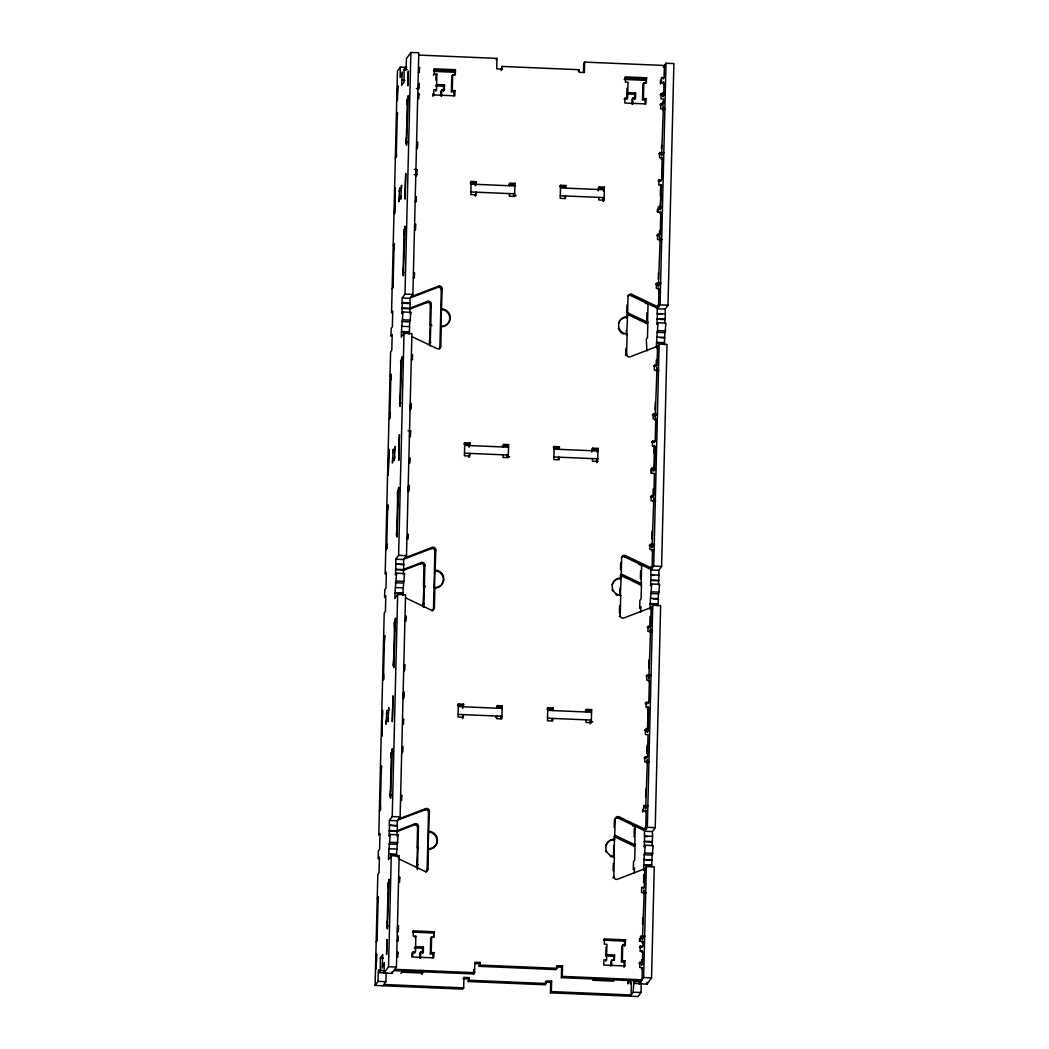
<?xml version="1.0" encoding="UTF-8"?>
<svg xmlns="http://www.w3.org/2000/svg" width="1049" height="1049" viewBox="0 0 1049 1049"><rect width="100%" height="100%" fill="white"/><g stroke="black" fill="none" stroke-linecap="round" stroke-linejoin="round"><path stroke-width="1.5" d="M642.29 951.928L642.198 950.473L641.87 951.981M376.552 954.21L376.08 969.04L376.63 954.302M381.875 736.07L382.544 710.396L381.797 736.11M388.248 474.869L388.93 449.169L388.182 474.882M394.608 213.668L395.316 187.941L394.568 213.655M397.217 98.803L397.335 100.455L397.781 85.625L397.217 98.803L397.663 98.173M387.029 939.642L386.583 954.485L387.107 939.734M392.339 721.542L393.021 695.841L392.274 721.542M398.725 460.301L399.407 434.614L398.659 460.314M404.927 197.435L405.045 199.087L405.74 173.387L404.927 197.435L405.386 196.806M407.694 84.235L407.812 85.887L408.336 71.109L407.694 84.235L408.153 83.605M647.338 727.954L647.43 732.346L648.085 706.62L647.771 710.278M653.711 466.726L653.829 471.093L654.471 445.392L654.052 453.129M641.241 983.372L641.018 992.511L638.107 996.55L550.437 992.839L551.341 991.593L551.604 981.143L546.332 980.92L545.375 984.788L468.221 981.523L469.191 977.655L463.933 977.432L463.684 987.883L462.779 989.128L375.109 985.431L377.824 874.407L379.03 872.729L379.41 857.059L378.204 858.725L378.401 850.896L379.607 849.218L379.987 833.549L378.781 835.214L384.209 613.18L385.416 611.501L385.796 595.832L384.59 597.497L384.786 589.669L385.993 587.991L386.373 572.321L385.167 573.987L390.595 351.939L391.802 350.274L392.051 339.824L392.182 334.605L390.975 336.27L391.172 328.429L392.365 326.763L392.759 311.094L391.552 312.759L397.453 71.122L400.364 67.084L406.671 67.346M377.076 940.638L378.138 897.092M380.276 810.025L381.338 766.478M383.462 679.398L384.524 635.864M386.648 548.784L387.724 505.251M389.848 418.171L390.91 374.637M393.034 287.557L394.096 244.024M396.234 156.944L397.296 113.41M375.109 985.431L378.02 981.379L378.269 970.941L378.873 970.102L382.033 970.233M400.364 67.084L400.115 77.534L402.278 71.988L401.662 85.467L404.062 82.124L404.088 69.483L405.583 67.398L405.53 70.008L406.12 69.168L406.383 58.718L410.893 52.45L418.787 52.778L412.873 294.415L410.067 298.322L409.949 303.541L402.055 303.213L402.187 297.995L404.993 294.087L410.893 52.45M386.701 972.882L378.807 972.711L378.873 970.102M396.43 856.377L396.902 849.1L389.009 848.759L388.458 859.629L391.264 855.735L399.158 856.063L396.443 967.086L391.933 973.354L384.039 973.026L384.288 962.576L382.124 968.109L382.741 954.629L380.341 957.973L380.315 970.627L378.807 972.711M386.661 720.794L386.006 724.243L386.924 710.343L386.858 712.953M393.047 459.567L392.392 463.015L393.309 449.116L393.244 451.726M399.433 198.34L398.764 201.788L399.695 187.889L399.63 190.498M387.973 718.985L387.907 721.594L388.825 707.695L388.156 711.143M394.358 457.757L394.293 460.367L395.211 446.468L394.542 449.916M400.744 196.53L400.679 199.14L401.597 185.24L400.928 188.689M396.902 849.1L398.122 834.781L390.228 834.453L389.009 848.759M396.942 835.476L397.479 825.589L389.585 825.248L389.035 836.119L390.228 834.453M389.284 825.668L389.415 820.449L392.221 816.542L397.65 594.495L405.543 594.835L400.115 816.883L397.296 820.777L397.178 826.009L389.585 825.248M402.803 595.465L403.288 587.873L395.394 587.532L394.844 598.402L397.65 594.495M403.288 587.873L404.508 573.554L396.614 573.213L395.394 587.532M403.327 574.249L403.865 564.362L395.971 564.021L395.407 574.891L396.614 573.213M395.67 564.441L395.801 559.222L398.607 555.314L404.035 333.267L411.916 333.608L406.501 555.655L403.681 559.55L403.563 564.782L395.971 564.021M409.189 334.238L409.674 326.645L401.78 326.305L401.229 337.175L404.035 333.267M409.372 326.737L410.893 312.327L403 311.986L401.78 326.305M409.713 313.022L410.238 303.135L402.357 302.794L401.793 313.664L403 311.986M383.003 985.758L385.914 981.72L386.124 972.895M387.107 926.7L388.169 883.153M390.294 796.086L391.369 752.539M393.493 665.472L394.555 621.926M396.679 534.859L397.741 491.312M399.879 404.245L400.941 360.699M403.065 273.619L404.127 230.085M406.265 143.005L407.327 99.471M387.409 926.28L387.343 928.889L389.14 879.298L388.471 882.747M390.595 795.666L390.53 798.276L392.326 748.671L391.657 752.12M393.795 665.053L393.729 667.662L395.525 618.058L394.857 621.506M396.981 534.439L396.915 537.049L398.712 487.444L398.043 490.893M400.18 403.826L400.115 406.435L401.911 356.83L401.243 360.279M403.367 273.212L403.301 275.821L405.098 226.217L404.429 229.665M406.566 142.598L406.501 145.208L408.284 95.603L407.628 99.052M384.039 973.026L388.55 966.745L391.264 855.735M391.933 973.354L391.959 971.885M396.889 957.186L397.886 952.007L397.768 957.239M397.283 941.071L398.279 935.905L398.161 941.123M398.725 882.301L399.721 877.121L399.59 882.353M400.718 800.439L401.715 795.273L401.597 800.492M402.58 724.256L403.577 719.076L403.459 724.308M405.111 621.074L406.107 615.894L405.976 621.126M407.104 539.212L408.1 534.046L407.982 539.265M408.966 463.029L409.962 457.849L409.844 463.081M411.496 359.846L412.493 354.667L412.362 359.886M413.49 277.985L414.486 272.819L414.368 278.037M415.352 201.801L416.348 196.622L416.23 201.854M417.869 98.606L418.879 93.44L418.748 98.658M418.118 88.601L419.115 83.422L418.997 88.654L416.361 88.536M418.512 72.486L419.508 67.32L419.39 72.538M410.631 430.864L410.5 436.082L409.595 437.341L409.726 432.109L410.631 430.864L407.995 430.746M417.017 169.636L416.112 170.882L415.981 176.114L416.886 174.855L417.017 169.636L414.381 169.518M411.811 956.937L411.916 953.03L414.539 953.135L415.443 951.876L415.824 936.206L413.201 936.101L413.319 930.869L434.365 931.761L434.234 936.98L431.611 936.875L430.706 938.134L430.326 953.803L432.949 953.908L433.853 952.662L431.218 952.544L430.326 953.803M432.922 93.584L432.857 96.193L433.762 94.935L433.88 89.716L436.515 89.821L436.895 74.151L434.26 74.046L433.368 75.292M434.26 74.046L434.391 68.814L455.436 69.706L455.305 74.925L452.67 74.82L451.778 76.079L451.385 91.748L454.02 91.853L454.925 90.607L452.289 90.489L451.385 91.748M416.597 867.667L417.541 847.107A8.825 8.654 35.7 0 1 418.184 847.159M417.725 847.789A8.825 8.654 35.7 0 0 417.082 847.736L417.581 827.622L418.485 826.363A2.649 2.596 35.7 0 0 414.866 823.819L396.102 831.018M422.983 606.44L423.927 585.88A8.825 8.654 35.7 0 1 425.199 586.024M425.369 586.797A8.825 8.654 35.7 0 0 423.468 586.509L423.966 566.394L424.871 565.136A2.649 2.596 35.7 0 0 421.252 562.592L404.193 569.135M429.369 345.213L430.313 324.652A8.825 8.654 35.7 0 1 431.585 324.797M431.755 325.57A8.825 8.654 35.7 0 0 429.854 325.282L430.352 305.167L431.257 303.908A2.649 2.596 35.7 0 0 427.638 301.365L410.579 307.908M435.873 80.104L435.991 75.41L436.895 74.151M417.423 869.595L418.485 826.363M423.835 607.174L424.871 565.136M430.221 345.934L431.257 303.908M419.652 958.025L419.77 953.318L420.675 952.059L423.311 952.177L423.429 946.959L415.338 946.604M440.724 95.97L440.842 91.263L441.747 90.017L444.37 90.122L444.501 84.903L436.41 84.549M420.518 958.34L420.675 952.059M441.59 96.285L441.747 90.017M421.986 970.417L421.895 974.324L422.865 970.469M423.429 946.959L422.537 948.204L422.406 953.436L423.311 952.177M443.465 91.381L443.596 86.149L444.501 84.903M425.724 872.283A2.649 2.596 35.7 0 0 427.1 870.067L428.517 812.437L429.408 811.179A2.649 2.596 35.7 0 0 425.802 808.622L398.607 818.967M433.224 609.928A2.649 2.596 35.7 0 0 433.486 608.84L434.889 551.197L435.794 549.951A2.649 2.596 35.7 0 0 432.175 547.394L404.888 557.884M439.531 348.845A2.649 2.596 35.7 0 0 439.872 347.612L441.275 289.97L442.18 288.724A2.649 2.596 35.7 0 0 438.561 286.167L411.274 296.644M428.477 831.923A8.825 8.654 35.7 0 1 437.027 840.996A8.825 8.654 35.7 0 1 428.044 849.336L429.408 811.179M434.85 570.682A8.825 8.654 35.7 0 1 443.412 579.769A8.825 8.654 35.7 0 1 434.43 588.109L435.794 549.951M441.236 309.455A8.825 8.654 35.7 0 1 449.798 318.542A8.825 8.654 35.7 0 1 440.816 326.868L442.18 288.724M427.1 870.067L428.005 868.821L428.49 848.707A8.825 8.654 35.7 0 0 437.472 840.367A8.825 8.654 35.7 0 0 428.923 831.293M433.486 608.84L434.391 607.594L434.876 587.479A8.825 8.654 35.7 0 0 443.858 579.14A8.825 8.654 35.7 0 0 435.309 570.066M439.872 347.612L440.777 346.354L441.262 326.252A8.825 8.654 35.7 0 0 450.244 317.913A8.825 8.654 35.7 0 0 441.695 308.839M431.218 952.544L431.611 936.875M452.289 90.489L452.67 74.82M432.857 957.829L432.949 953.908M433.368 936.941L434.365 931.761M453.929 95.774L454.02 91.853M454.44 74.885L455.436 69.706M433.853 952.662L433.722 957.881L412.69 956.99L412.821 951.771L415.443 951.876M454.925 90.607L454.794 95.826L433.762 94.935M463.619 704.194L462.648 708.049L463.619 704.194L458.361 703.971L458.046 717.031L463.304 717.254L463.37 714.631L462.399 718.499L463.304 717.254M470.004 442.953L469.034 446.822L470.004 442.953L464.746 442.73L464.432 455.804L469.69 456.027L469.755 453.404L468.785 457.272L469.69 456.027M476.39 181.726L475.42 185.594L476.39 181.726L471.132 181.503L470.804 194.563L476.076 194.786L476.128 192.177L475.171 196.045L476.076 194.786M468.221 981.523L469.191 977.655M393.926 970.574L473.702 973.944L473.82 969.46M473.702 973.944L474.607 972.685L474.869 962.235L480.127 962.457L479.157 966.326L556.298 969.591L557.268 965.723L562.526 965.945L562.277 976.396L561.372 977.655L641.149 981.025M418.813 55.086L496.951 58.39L496.702 68.841L501.96 69.064L502.025 66.441L579.166 69.706L579.1 72.329L584.359 72.551L584.621 62.101L664.397 65.471L664.096 77.665L663.191 78.911M479.157 966.326L480.127 962.457M496.872 708.206L496.938 705.597L502.196 705.82L501.868 718.88L496.61 718.657L496.675 716.047L495.771 717.306M503.061 454.82L502.996 457.43L508.254 457.652L508.581 444.592L503.323 444.37L503.258 446.979M509.447 193.593L509.381 196.202L514.639 196.425L514.967 183.365L509.696 183.142L509.644 185.752M501.002 718.644L501.081 715.654M507.388 457.416L507.467 454.427M513.774 196.189L513.853 193.2M552.98 710.579L553.033 707.97L547.775 707.747L547.46 720.807L552.718 721.03L552.784 718.421L551.879 719.68M559.353 449.352L559.419 446.743L554.16 446.52L553.846 459.58L559.104 459.803L559.169 457.194L558.265 458.439M565.739 188.125L565.804 185.516L560.546 185.293L560.232 198.353L565.49 198.576L565.555 195.966L564.65 197.212M550.437 992.839L550.699 982.389L551.604 981.143M561.372 977.655L561.621 967.204L562.526 965.945M583.493 72.302L583.716 63.346L584.621 62.101M586.103 719.824L586.037 722.446L591.295 722.669L591.61 709.596L586.352 709.373L585.447 710.632L590.705 710.855L591.61 709.596M586.286 711.996L586.352 709.373M592.475 458.597L592.423 461.206L597.681 461.429L597.996 448.369L592.737 448.146L591.833 449.405L597.091 449.628L597.996 448.369M592.737 448.146L591.767 452.014M598.861 197.369L598.795 199.979L604.067 200.202L604.381 187.142L599.123 186.919L598.218 188.177L603.477 188.4L604.381 187.142M599.123 186.919L598.153 190.787M590.39 723.915L590.456 721.306M596.842 460.078L596.776 462.688L597.681 461.429M597.025 452.237L597.091 449.628M603.227 198.851L603.162 201.46L604.067 200.202M603.411 191.01L603.477 188.4M592.934 977.655L592.869 980.264L613.901 981.156M621.428 961.881L622.332 960.635L624.968 960.74L624.063 961.999L621.428 961.881L621.808 946.211L622.713 944.952L625.348 945.07L625.479 939.852L604.434 938.96L604.303 944.179L606.938 944.297L606.558 959.966L605.653 961.225M642.499 99.825L643.404 98.58L646.027 98.685L645.135 99.943L642.499 99.825L642.88 84.156L643.784 82.897L646.42 83.015L646.538 77.796L625.506 76.905L625.374 82.124L628.01 82.242L627.617 97.911L626.725 99.17L624.089 99.052M605.811 954.944L605.994 947.116M626.725 99.17L626.987 88.195M610.767 966.103L610.885 961.409L611.79 960.15L614.412 960.255L614.544 955.036L606.453 954.695M613.127 870.722L613.311 863.524M613.481 856.312L613.744 845.507M613.862 840.708L613.927 838.308M614.189 827.504L614.36 820.292A2.649 2.596 35.7 0 1 614.412 819.82M619.421 613.101L619.605 605.902M619.867 595.085L620.038 587.886M620.247 579.481L620.3 577.081M620.484 569.869L620.654 562.67M625.899 348.268L625.715 355.48L626.62 354.221L627.118 334.107A8.825 8.654 35.7 0 1 618.556 325.033A8.825 8.654 35.7 0 1 627.538 316.693L628.036 296.579A2.649 2.596 35.7 0 1 631.76 294.336L658.484 307.108L658.942 288.383L656.32 288.278L656.451 283.046L660.949 283.243M626.253 333.857L626.332 330.265M626.633 318.253L626.686 315.854M626.778 312.248L626.948 305.036M631.839 104.048L631.957 99.353L632.849 98.095L635.484 98.2L635.615 92.981L627.525 92.64M610.19 856.207A8.825 8.654 35.7 0 0 613.901 857.19L615.265 819.033A2.649 2.596 35.7 0 1 619.002 816.804L645.725 829.562L646.184 810.838L643.548 810.733L642.644 811.992L642.709 809.369M621.152 577.92L620.274 595.963L620.733 595.334A8.825 8.654 35.7 0 1 612.183 586.26A8.825 8.654 35.7 0 1 621.152 577.92L621.651 557.806A2.649 2.596 35.7 0 1 625.388 555.564L652.111 568.335L652.557 549.61L649.934 549.506L650.065 544.274L654.563 544.47M627.538 316.693L626.659 334.736L627.118 334.107M611.672 964.857L611.79 960.15M612.957 877.934L613.849 876.676L614.347 856.561A8.825 8.654 35.7 0 1 605.798 847.487A8.825 8.654 35.7 0 1 614.766 839.148M619.343 616.707L620.234 615.448L620.733 595.334M632.704 104.362L632.849 98.095M613.547 960.215L614.544 955.036M635.615 92.981L634.711 94.24L634.579 99.458L635.484 98.2M622.332 960.635L622.713 944.952M643.404 98.58L643.784 82.897M624.063 961.999L623.932 967.217L624.837 965.972L624.968 960.74M624.443 946.329L624.575 941.097L625.479 939.852M645.03 103.864L645.135 99.943M645.541 82.963L646.538 77.796M646.027 98.685L645.909 103.917L624.863 103.025L624.994 97.793L627.617 97.911M627.984 980.002L627.879 983.91L628.849 980.041M630.554 982.611L630.619 979.884M613.849 836.433L633.884 846.005L633.924 844.511M634.107 837.036L634.33 828.054M620.234 575.206L640.27 584.778L640.31 583.283M640.414 578.799L640.611 570.735M626.607 313.979L646.656 323.551L646.918 312.628M628.784 982.664L631.419 982.769L631.118 994.963L551.341 991.593M630.213 996.222L633.124 992.17L633.976 980.894L633.924 983.503L641.818 983.503M639.484 941.294L639.549 938.685M650.918 473.256L651.023 469.336L651.927 468.09L654.55 468.195L655.087 446.428L652.452 446.323L652.583 441.091L655.219 441.209L655.756 418.997L653.121 418.892L653.252 413.66L657.762 413.857M657.303 212.029L657.369 209.42M660.437 84.025L660.529 80.104M643.863 870.001L646.368 866.513L654.261 866.854L651.547 977.878L647.036 984.146L639.143 983.818L639.221 980.382M644.991 936.311L640.48 936.128L640.362 941.346L642.985 941.451L642.867 946.25L640.244 946.132L640.113 951.364L642.735 951.469L642.473 962.353L639.851 962.248L639.72 967.466L642.342 967.584L642.054 979.766L562.277 976.396M643.548 810.733L643.68 805.501L648.19 805.698M651.377 675.084L646.866 674.887L646.735 680.119L649.37 680.224L648.833 702.437L646.197 702.319L646.066 707.551L648.702 707.655L648.164 729.422L645.541 729.317L645.41 734.536L648.046 734.654L647.495 756.854L646.59 758.112L643.968 757.994M651.927 468.09L651.796 473.309L654.419 473.427L653.881 495.626L652.976 496.885L650.354 496.767M664.148 152.63L659.637 152.433L659.506 157.665L662.142 157.77L661.591 179.982L658.969 179.864L658.838 185.083L661.473 185.201L660.136 209.852L660.096 205.499M664.096 77.665L661.473 77.547L661.342 82.779L663.965 82.884L663.702 93.767L661.08 93.663L660.949 98.881L663.571 98.999L663.453 103.785L660.831 103.667L660.7 108.899L665.21 109.083M643.562 870.093L644.112 859.551L652.006 859.892L651.547 866.841M643.811 859.97L645.332 845.245L653.225 845.573L651.704 860.311L644.112 859.551M652.058 845.94L652.583 836.381L644.689 836.04L644.138 846.91L645.332 845.245M647.548 836.591L644.388 836.459L644.519 831.241L647.325 827.333L652.753 605.286L660.647 605.627L655.219 827.674L652.412 831.569L652.583 836.381M649.947 608.866L650.498 598.323L658.392 598.664L657.92 605.929M653.357 598.874L658.09 599.071L659.611 584.345L651.717 584.005L650.498 598.323M658.444 584.713L658.969 575.154L651.075 574.813L650.524 585.683L651.717 584.005M653.933 575.363L650.773 575.232L650.904 570.013L653.711 566.106L659.139 344.059L667.02 344.4L661.604 566.434L658.785 570.341L658.969 575.154M656.333 347.639L656.884 337.096L664.778 337.424L664.305 344.701M659.742 337.647L664.476 337.844L665.997 323.118L658.103 322.777L656.884 337.096M664.83 323.485L665.354 313.913L657.461 313.585L656.897 324.456L658.103 322.777M661.893 314.202L657.159 314.005L657.29 308.773L660.096 304.879L665.997 63.242L673.891 63.569L667.99 305.207L665.171 309.114L665.354 313.913M641.66 960.176L641.686 965.277L642.106 959.874M642.526 924.379L642.683 918.085M643.562 882.484L643.745 874.682M644.899 827.7L644.82 830.821L618.097 818.05A2.649 2.596 35.7 0 0 615.225 818.443M645.646 796.925L645.843 789.045M646.708 753.352L646.905 745.419M648.807 667.885L648.99 660.005M647.154 627.381L649.79 627.499L650.052 616.576M651.285 566.473L651.206 569.594L624.483 556.822A2.649 2.596 35.7 0 0 621.493 557.321M651.953 538.845L652.15 530.964M652.976 496.885L653.173 488.952M655.114 409.805L655.297 401.924M653.54 366.153L656.176 366.271L656.32 360.03M657.657 305.246L657.592 308.367L630.869 295.595A2.649 2.596 35.7 0 0 627.866 296.093M658.3 279.191L658.457 272.884M656.74 235.54L659.362 235.658L659.48 230.898M660.332 195.979L660.529 187.81M661.486 148.578L661.565 145.431M660.831 103.667L659.926 104.926L662.562 105.044L662.64 101.845M662.863 92.482L662.916 96.678M643.575 893.525L644.243 890.077L642.447 939.681L642.513 937.072L641.909 937.911M646.774 762.911L647.43 759.463L645.646 809.067L645.699 806.458L645.109 807.297M649.96 632.298L650.629 628.849L648.833 678.454L648.898 675.844L648.295 676.671M653.147 501.684L653.815 498.236L652.019 547.84L652.085 545.231L651.481 546.057M656.346 371.071L657.015 367.622L655.219 417.227L655.284 414.617L654.681 415.443M659.533 240.457L660.201 237.008L658.405 286.613L658.47 284.004L657.867 284.83M662.732 109.843L663.401 106.395L661.604 155.999L661.67 153.377L661.067 154.216M660.49 207.597L660.988 187.194M662.994 96.639L663.283 93.086M663.493 84.458L663.401 81.835L663.099 83.33M643.404 888.726L644.309 887.467L644.768 868.742L617.468 879.232A2.649 2.596 35.7 0 1 613.849 876.676M649.79 627.499L650.695 626.24L651.154 607.515L623.853 618.005A2.649 2.596 35.7 0 1 620.234 615.448M656.176 366.271L657.08 365.013L657.526 346.288L630.239 356.778A2.649 2.596 35.7 0 1 626.62 354.221M659.362 235.658L660.267 234.399L660.804 212.2L658.182 212.082L658.313 206.863L660.936 206.968M639.143 983.818L643.653 977.537L646.368 866.513M647.036 984.146L647.076 982.192M660.568 186.276C660.726 182.906 660.883 185.568 661.473 185.201M396.391 114.669L397.597 112.99L397.165 118.629M408.231 98.213L407.025 99.891L407.196 104.703M434.391 68.814L433.486 70.073L454.532 70.965M435.61 91.079L436.515 89.821M396.352 151.725L396.535 156.524L395.329 158.202M406.383 137.786L405.963 143.425L407.156 141.759M399.026 191.338L401.531 187.863M496.046 59.649L496.951 58.39M398.83 199.179L401.334 195.691M502.025 66.441L501.055 70.309L501.96 69.064M393.205 245.282L394.398 243.604L393.978 249.242M405.032 228.826L403.826 230.505L404.009 235.317M393.165 282.338L393.336 287.138L392.129 288.816M403.196 268.4L402.764 274.038L403.97 272.373M471.132 181.503L470.227 182.762L475.485 182.985M578.261 70.965L579.166 69.706M410.29 313.166L410.893 312.327M409.674 309.167L426.733 302.61L427.638 301.365M410.369 297.903L437.669 287.426L438.561 286.167M514.967 183.365L514.062 184.611L508.804 184.388M390.005 375.896L391.211 374.218L390.779 379.856M401.846 359.453L400.639 361.118L400.81 365.931M625.506 76.905L624.601 78.151L645.646 79.042M389.979 412.952L390.149 417.751L388.943 419.43M399.997 399.013L399.577 404.652L400.784 402.986M560.546 185.293L559.642 186.538L564.9 186.761L565.804 185.516M663.296 67.005L665.997 63.242M392.641 452.565L395.145 449.09M392.444 460.406L394.948 456.918M661.08 93.663L660.175 94.908L664.673 95.105M662.562 105.044L663.453 103.785M602.926 199.271L604.119 197.592L560.297 195.743M386.819 506.51L388.025 504.831L387.592 510.483M398.646 490.067L397.44 491.732L397.623 496.544M661.237 159.028L662.142 157.77M386.779 543.566L386.95 548.378L385.757 550.043M396.81 529.627L396.378 535.265L397.584 533.6M464.746 442.73L463.842 443.989L469.1 444.212M658.969 179.864L658.064 181.123L660.7 181.228L661.591 179.982M659.913 213.445L660.804 212.2M403.983 574.288L404.508 573.554M403.288 570.394L420.347 563.837L421.252 562.592M403.983 559.13L431.283 548.653L432.175 547.394M508.581 444.592L507.677 445.838L502.419 445.628M383.619 637.123L384.826 635.445L384.393 641.096M395.46 620.68L394.254 622.345L394.424 627.158M630.869 295.595L631.76 294.336M658.051 289.642L658.942 288.383M383.593 674.179L383.764 678.991L382.557 680.657M393.624 660.241L393.191 665.892L394.398 664.214M554.16 446.52L553.256 447.779L558.527 448.002L559.419 446.743M646.656 323.551L647.862 321.886L647.482 337.555L646.276 339.22L646.945 350.904M386.255 713.792L388.759 710.317M386.058 721.633L388.576 718.145M656.477 347.757L659.139 344.059M596.54 460.498L597.746 458.819L553.911 456.971M380.433 767.737L381.639 766.058L381.207 771.71M392.26 751.294L391.067 752.959L391.238 757.771M654.851 420.256L655.756 418.997M380.394 804.793L380.564 809.605L379.371 811.27M390.425 790.854L389.992 796.506L391.198 794.827M458.361 703.971L457.456 705.216L462.714 705.439M652.583 441.091L651.678 442.35L654.314 442.455L655.219 441.209M397.833 820.043L424.897 809.88L425.802 808.622M397.073 836.25L398.122 834.781M396.902 831.621L413.962 825.065L414.866 823.819M502.196 705.82L501.291 707.078L497.344 706.908M398.043 857.597L399.158 856.063M500.74 717.936L501.933 716.27L458.111 714.408M377.234 898.35L378.44 896.672L378.02 902.324M389.074 881.907L387.868 883.573L388.038 888.385M624.483 556.822L625.388 555.564M651.665 550.869L652.557 549.61M377.207 935.406L377.378 940.219L376.171 941.884M387.238 921.468L386.806 927.119L388.012 925.441M547.775 707.747L546.87 709.006L552.141 709.229L553.033 707.97M640.27 584.778L641.477 583.113L641.096 598.782L639.89 600.461L639.693 608.289L640.9 606.624L640.598 612.078M413.319 930.869L412.427 932.128L433.46 933.02M650.092 608.984L652.753 605.286M414.919 937.465L415.824 936.206M400.849 973.446L401.754 972.187L422.799 973.079M648.466 681.483L649.37 680.224M646.197 702.319L645.292 703.577L647.928 703.682L648.833 702.437M463.933 977.432L463.029 978.691L468.287 978.901M645.541 729.317L644.637 730.576L649.147 730.76M618.097 818.05L619.002 816.804M645.279 812.096L646.184 810.838M633.884 846.005L635.091 844.34L634.711 860.01L633.504 861.688L633.308 869.516L634.514 867.851L634.239 873.279M557.268 965.723L556.363 966.981L561.621 967.204M604.434 938.96L603.529 940.206L624.575 941.097M642.08 942.71L642.985 941.451M640.244 946.132L639.339 947.391L641.962 947.496L642.867 946.25M639.851 962.248L638.946 963.493L643.457 963.69M630.515 984.028L631.419 982.769M641.45 968.83L642.342 967.584M633.924 983.503L635.419 981.405L638.579 981.549M404.088 69.483L407.235 69.614M433.919 71.371L455.096 72.276M624.155 79.422L645.319 80.314M401.78 80.249L404.94 80.38M435.505 85.808L443.596 86.149M626.62 93.899L634.711 94.24M658.733 153.692L663.243 153.875M414.25 174.737L416.886 174.855M471.067 184.126L514.902 185.975M560.481 187.902L604.316 189.751M470.87 191.954L514.705 193.816L513.499 195.481L516.134 195.599M658.903 208.174L661.919 208.305M660.267 234.399L657.631 234.281L657.513 239.513L662.011 239.697M655.546 284.305L660.057 284.489M645.384 303.463L648.02 303.581L647.561 322.292L627.512 312.72M404.993 294.087L412.873 294.415M660.096 304.879L667.99 305.207M402.187 297.995L410.067 298.322M657.29 308.773L665.171 309.114M402.226 308.026L410.12 308.354M657.33 318.804L665.223 319.145M401.924 308.432L409.818 308.773M657.028 319.224L664.922 319.565M402.816 319.827L410.697 320.155M657.92 330.619L665.8 330.946M401.61 321.505L409.49 321.833M656.713 332.284L664.607 332.625M401.649 331.536L409.543 331.864M656.753 342.315L664.646 342.656M401.347 331.943L409.241 332.284M656.451 342.735L664.345 343.075M657.08 365.013L654.445 364.908L654.314 370.127L658.824 370.323M652.347 414.919L656.858 415.116M464.681 445.353L508.516 447.202M554.095 449.129L597.93 450.991M464.484 453.181L508.319 455.043L507.113 456.708L509.748 456.826M651.023 469.336L655.533 469.532M653.881 495.626L651.259 495.521L651.127 500.74L655.638 500.937M649.161 545.532L653.671 545.729M638.998 564.69L641.634 564.808L641.175 583.532L621.126 573.947M398.607 555.314L406.501 555.655M653.711 566.106L661.604 566.434M395.801 559.222L403.681 559.55M650.904 570.013L658.785 570.341M395.84 569.253L403.734 569.581M650.944 580.045L658.838 580.372M395.539 569.673L403.432 570M650.642 580.451L658.536 580.792M396.43 581.054L404.311 581.395M651.534 591.846L659.415 592.187M395.224 582.733L403.118 583.06M650.328 593.524L658.221 593.852M395.263 592.764L403.157 593.091M650.367 603.555L658.261 603.883M394.962 593.183L402.855 593.511M650.065 603.962L657.959 604.303M650.695 626.24L648.059 626.135L647.928 631.354L652.439 631.55M645.961 676.146L650.472 676.343M458.295 706.58L502.13 708.429M547.709 710.357L591.544 712.219M547.526 718.198L591.361 720.047L590.154 721.725L592.777 721.83M647.495 756.854L644.873 756.749L644.742 761.967L649.252 762.164M644.283 806.825L647.285 806.956M632.613 825.917L635.248 826.035L634.789 844.76L614.753 835.174M392.221 816.542L400.115 816.883M647.325 827.333L655.219 827.674M389.415 820.449L397.296 820.777M644.519 831.241L652.412 831.569M389.454 830.48L397.348 830.808M644.558 841.272L652.452 841.6M389.153 830.9L397.047 831.228M644.256 841.691L652.15 842.019M390.044 842.281L397.925 842.622M645.148 853.073L653.042 853.414M388.838 843.96L396.732 844.288M643.942 854.751L651.835 855.079M388.877 853.991L396.771 854.319M643.994 864.782L651.875 865.11M388.576 854.411L396.47 854.738M643.693 865.202L651.573 865.53M644.309 887.467L641.673 887.362L641.542 892.581L646.053 892.778M641.083 937.439L644.086 937.57M414.434 947.863L422.537 948.204M605.548 955.954L613.639 956.295M606.558 959.966L603.922 959.848L603.791 965.08L624.837 965.972M380.341 957.973L383.488 958.104M475.276 963.546L479.223 963.716M480.062 965.08L557.203 968.332M388.55 966.745L396.443 967.086M643.653 977.537L651.547 977.878M394.83 969.315L474.607 972.685M380.315 970.627L385.049 970.823M545.441 982.166L550.699 982.389M469.126 980.264L546.28 983.529M378.02 981.379L385.914 981.72M633.124 992.17L641.018 992.511M383.908 984.5L463.684 987.883M411.982 336.637L437.04 348.596A2.649 2.596 35.7 0 0 440.777 346.354M405.609 597.864L430.654 609.836A2.649 2.596 35.7 0 0 434.391 607.594M399.223 859.092L424.268 871.063A2.649 2.596 35.7 0 0 428.005 868.821M424.897 809.88A2.649 2.596 35.7 0 1 428.517 812.437M606.217 852.142A8.825 8.654 35.7 0 1 605.745 850.949M605.876 845.324A8.825 8.654 35.7 0 1 614.321 839.777M432.739 610.584A2.649 2.596 35.7 0 1 432.109 611.056M431.283 548.653A2.649 2.596 35.7 0 1 434.889 551.197M617.166 595.255A8.825 8.654 35.7 0 1 616.012 594.665M612.603 590.915A8.825 8.654 35.7 0 1 612.131 589.722M612.065 584.699A8.825 8.654 35.7 0 1 620.706 578.55M437.669 287.426A2.649 2.596 35.7 0 1 441.275 289.97M623.552 334.028A8.825 8.654 35.7 0 1 618.346 327.878M618.451 323.472A8.825 8.654 35.7 0 1 627.092 317.322M417.948 865.11A8.825 8.654 35.7 0 1 416.663 865.15M413.962 825.065A2.649 2.596 35.7 0 1 417.581 827.622M417.751 864.533A8.825 8.654 35.7 0 1 417.109 864.52M424.321 603.883A8.825 8.654 35.7 0 1 423.049 603.922M420.347 563.837A2.649 2.596 35.7 0 1 423.966 566.394M424.137 603.293A8.825 8.654 35.7 0 1 423.494 603.293M430.706 342.656A8.825 8.654 35.7 0 1 429.434 342.695M426.733 302.61A2.649 2.596 35.7 0 1 430.352 305.167M430.523 342.066A8.825 8.654 35.7 0 1 429.88 342.066M397.623 927.146L397.492 932.364L398.397 931.106L398.528 925.887L397.623 927.146M402.016 747.767L401.885 752.985L402.79 751.74L402.908 746.508L402.016 747.767M403.341 693.337L403.209 698.568L404.114 697.31L404.245 692.091L403.341 693.337M404.009 665.918L403.878 671.137L404.783 669.878L404.914 664.66L404.009 665.918M408.389 486.539L408.271 491.758L409.176 490.512L409.294 485.281L408.389 486.539M410.395 404.678L410.264 409.91L411.169 408.651L411.3 403.432L410.395 404.678M414.775 225.312L414.657 230.531L415.548 229.272L415.679 224.053L414.775 225.312M416.781 143.451L416.65 148.683L417.554 147.424L417.686 142.205L416.781 143.451"/></g></svg>
